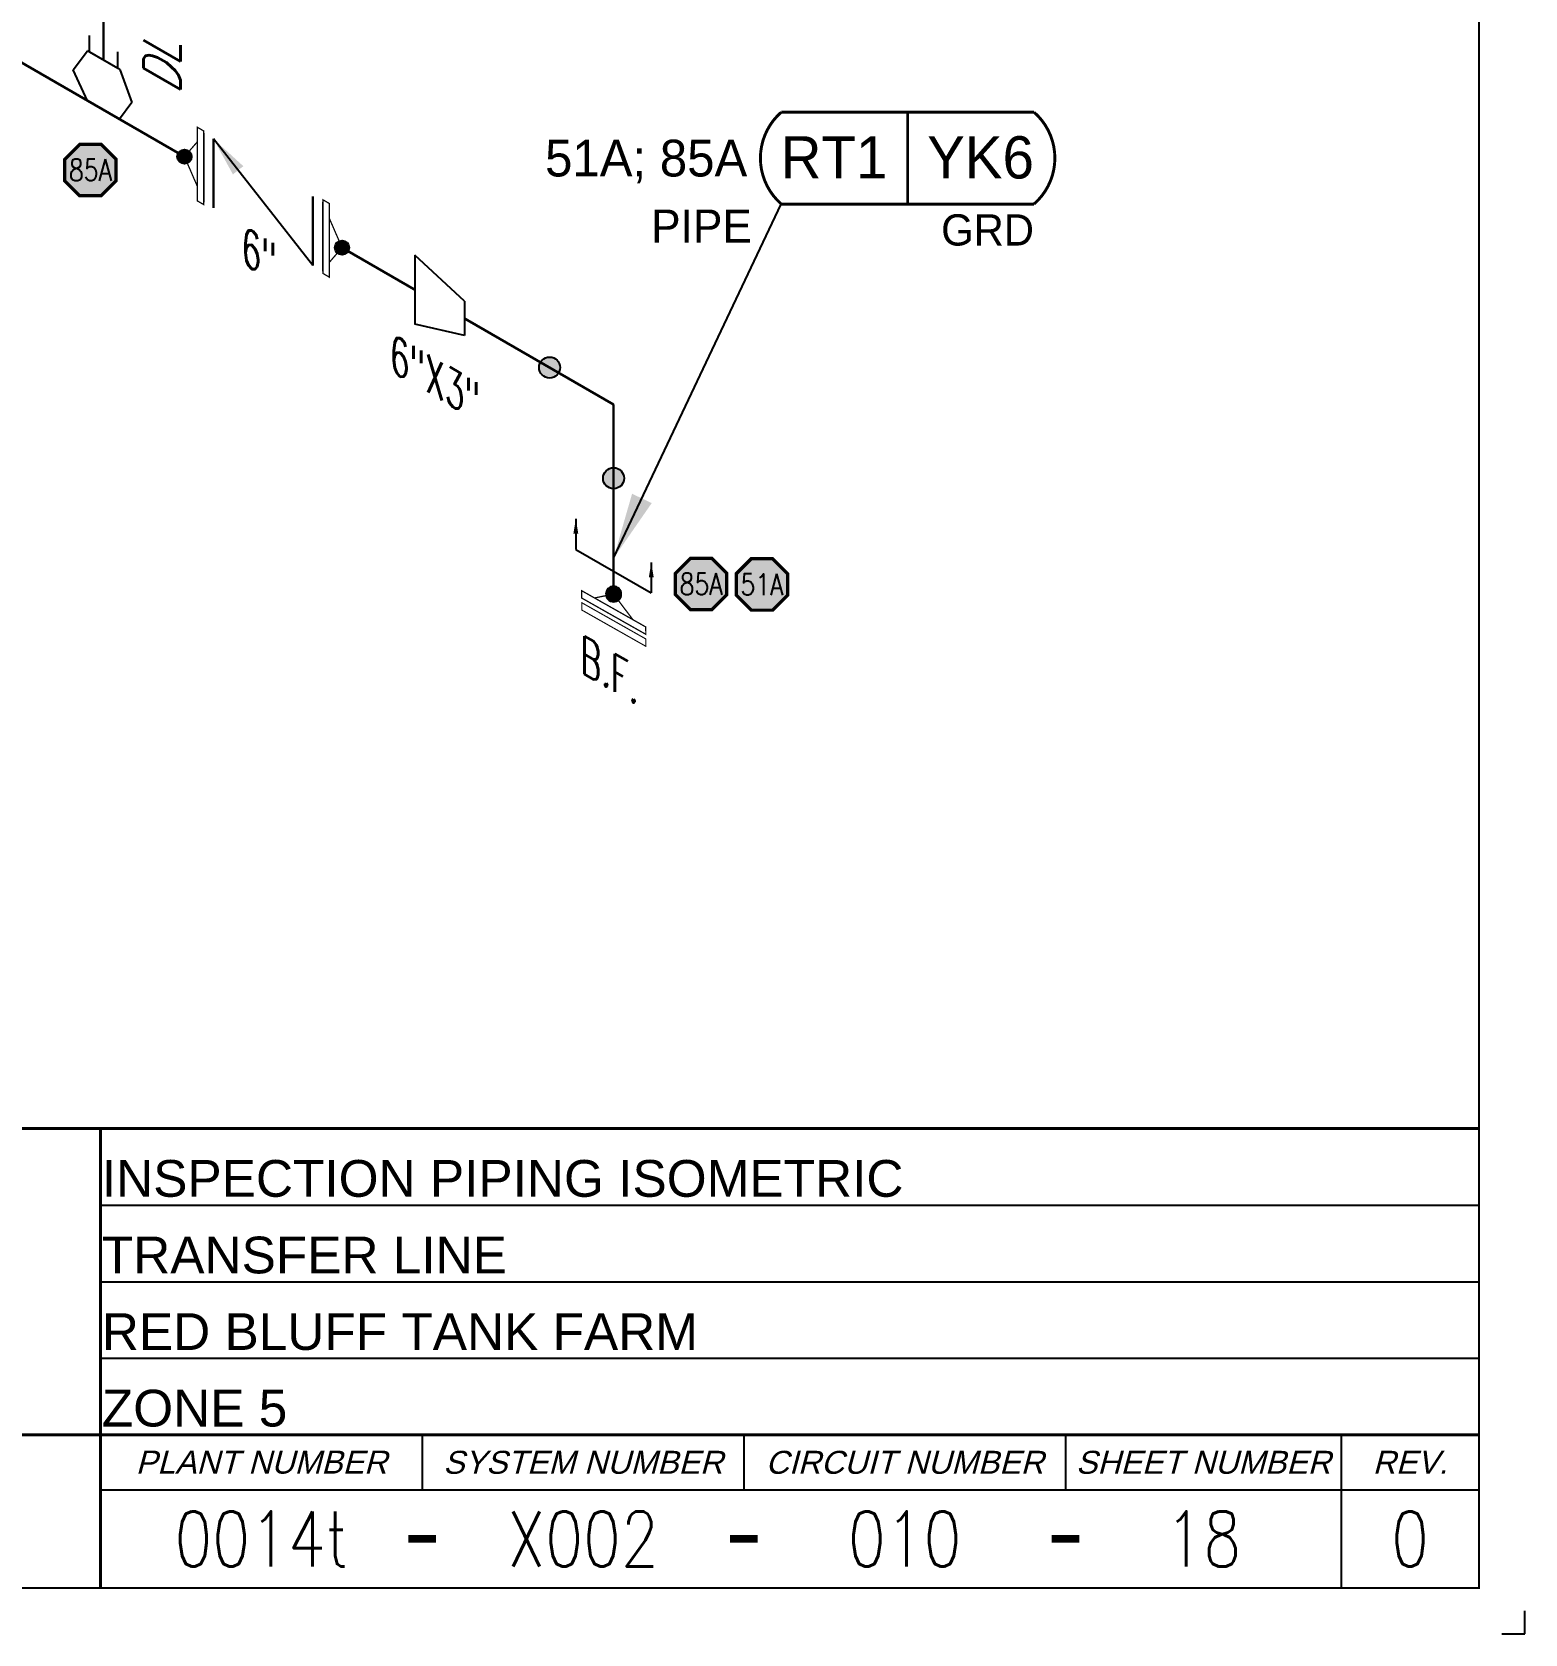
# Model space of a CAD drawing. Header units: inches. Extents: x 0.1 to 17.4, y 0.1 to 11.4.
# Drawn here: x 13.313 to 17.375, y 0.125 to 4.483 of the extents above; entities that cross this region are included whole.
import ezdxf
from ezdxf.enums import TextEntityAlignment as Align

# ---------------------------------------------------------------- set-up
doc = ezdxf.new("R2010")
doc.units = ezdxf.units.IN
doc.header["$MEASUREMENT"] = 0
for name, color, linetype in [('3', 1, 'Continuous'), ('BORDER', 3, 'Continuous'), ('BORDERTEXT', 7, 'Continuous'), ('COMP', 1, 'Continuous'), ('DL', 20, 'Continuous'), ('FITTINGS', 4, 'Continuous'), ('PART_PCML', 7, 'Continuous'), ('PART_SelectedCML_RT', 132, 'Continuous'), ('PART_SelectedCML_UT', 132, 'Continuous'), ('TEXT', 7, 'Continuous'), ('WELD POINTS', 41, 'Continuous'), ('Welds', 7, 'Continuous')]:
    doc.layers.add(name, color=color, linetype=linetype)
doc.layers.add('PIPE', color=7, linetype='Continuous', lineweight=30)
doc.styles.add('CMLPAS', font='')
doc.styles.add('FEASStandard', font='arial.ttf')
doc.styles.add('ISO30', font='simplex.shx', dxfattribs={"width": 0.85, "oblique": 30, "height": 0.075})
doc.styles.add('PART_Standard', font='romans', dxfattribs={"width": 0.8, "height": 0.09})
doc.styles.add('Richmond', font='arial.ttf')
doc.styles.add('SIMPLEX', font='ROMANS')
doc.styles.get("Standard").update_dxf_attribs({"font": 'arial.ttf'})
doc.styles.get('CMLPAS').set_extended_font_data('Cordia New')
doc.dimstyles.new('Richmond', dxfattribs={"dimtxt": 0.18, "dimasz": 0.18, "dimexe": 0.18, "dimexo": 0.0625, "dimgap": 0.09, "dimtad": 0, "dimtih": 1, "dimtoh": 1, "dimdec": 4, "dimzin": 0, "dimdsep": 46, "dimtxsty": 'Richmond', "dimcen": 0.09, "dimadec": 0, "dimazin": 0, "dimtfac": 1, "dimtdec": 4, "dimtofl": 0, "dimtmove": 0, "dimatfit": 3, "dimfxl": 1, "dimtolj": 1, "dimtzin": 0, "dimarcsym": 0})
doc.dimstyles.get("Standard").update_dxf_attribs({"dimtxt": 0.18, "dimasz": 0.18, "dimexe": 0.18, "dimexo": 0.0625, "dimgap": 0.09, "dimtad": 0, "dimtih": 1, "dimtoh": 1, "dimdec": 4, "dimzin": 0, "dimdsep": 46, "dimtxsty": 'Standard', "dimcen": 0.09, "dimadec": 0, "dimazin": 0, "dimtfac": 1, "dimtdec": 4, "dimtofl": 0, "dimtmove": 0, "dimatfit": 3, "dimfxl": 1, "dimtolj": 1, "dimtzin": 0, "dimarcsym": 0})

# ---------------------------------------------------------------- blocks, each defined once
blk = doc.blocks.new('Border')
at = {"layer": 'BORDER'}
for p, q in [((13.5, 1.2917), (17.25, 1.2917)), ((13.5, 1.0833), (17.25, 1.0833)), ((13.5, 0.875), (17.25, 0.875)), ((14.375, 0.6667), (14.375, 0.5173)), ((15.25, 0.6667), (15.25, 0.5173)), ((16.125, 0.6667), (16.125, 0.5173)), ((16.875, 0.6667), (16.875, 0.25)), ((13.5, 0.5173), (17.25, 0.5173))]:
    blk.add_line(p, q, dxfattribs=at)
at = {"layer": 'BORDER', "const_width": 0.005}
blk.add_lwpolyline([(0.25, 0.25), (17.25, 0.25), (17.25, 11.25), (0.25, 11.25)], close=True, dxfattribs=at)
at = {"layer": 'BORDER', "const_width": 0.00833}
for points in [[(17.25, 1.5), (0.25, 1.5)], [(13.5, 0.25), (13.5, 1.5)], [(13.225, 0.6667), (17.25, 0.6667)]]:
    blk.add_lwpolyline(points, dxfattribs=at)
at = {"layer": 'BORDERTEXT'}
blk.add_line((16.113, 0.3836), (16.125, 0.3836), dxfattribs=at)
at = {"layer": 'BORDERTEXT', "const_width": 0.0208}
for points in [[(14.3375, 0.3836), (14.4125, 0.3836)], [(15.2125, 0.3836), (15.2875, 0.3836)], [(16.0875, 0.3836), (16.1625, 0.3836)]]:
    blk.add_lwpolyline(points, dxfattribs=at)
at = {"layer": 'BORDERTEXT', "style": 'FEASStandard', "oblique": 15}
for s, p in [('PLANT NUMBER', (13.9375, 0.592)), ('SYSTEM NUMBER', (14.8125, 0.592)), ('CIRCUIT NUMBER', (15.6875, 0.592)), ('SHEET NUMBER', (16.5, 0.592)), ('REV.', (17.0625, 0.592))]:
    blk.add_text(s, height=0.0625, dxfattribs=at).set_placement(p, align=Align.MIDDLE)
blk = doc.blocks.new('BORDER TEXT')
at = {"layer": 'BORDERTEXT'}
for tag, p, height, style in [('API_PIPE_CLASS', (5.4645, 1.2542), 0.08, 'Richmond'), ('MATERIAL1', (12.263, 1.2111), 0.08, 'Richmond'), ('P&ID_#1', (0.25, 1.0831), 0.0625, 'FEASStandard'), ('LINE_#1', (1.4866, 1.0831), 0.0625, 'FEASStandard'), ('CVX_PIPE_SPEC', (5.4619, 1.0932), 0.08, 'Richmond'), ('MATERIAL2', (12.263, 1.0395), 0.08, 'Richmond'), ('OP_TEMP', (5.1687, 0.9325), 0.08, 'Richmond'), ('P&ID_#2', (0.25, 0.9224), 0.0625, 'FEASStandard'), ('LINE_#2', (1.4866, 0.9224), 0.0625, 'FEASStandard'), ('MATERIAL3', (12.263, 0.868), 0.08, 'Richmond'), ('FROM', (5.0146, 0.7718), 0.08, 'Richmond'), ('P&ID_#3', (0.25, 0.7617), 0.0625, 'FEASStandard'), ('LINE_#3', (1.4866, 0.7617), 0.0625, 'FEASStandard'), ('MATERIAL4', (12.263, 0.6965), 0.08, 'Richmond'), ('P&ID_#4', (0.25, 0.601), 0.0625, 'FEASStandard'), ('LINE_#4', (1.4866, 0.601), 0.0625, 'FEASStandard'), ('TO', (4.8543, 0.6112), 0.08, 'Richmond'), ('MATERIAL5', (12.263, 0.5249), 0.08, 'Richmond'), ('MISC', (4.9789, 0.4506), 0.08, 'Richmond'), ('P&ID_#5', (0.25, 0.4403), 0.0625, 'FEASStandard'), ('LINE_#5', (1.4866, 0.4403), 0.0625, 'FEASStandard'), ('INSULATION', (12.9278, 0.4142), 0.0625, 'FEASStandard'), ('P&ID_#6', (0.25, 0.2796), 0.0625, 'FEASStandard'), ('LINE_#6', (1.4866, 0.2796), 0.0625, 'FEASStandard'), ('PWHT', (12.9278, 0.2806), 0.0625, 'FEASStandard')]:
    blk.add_attdef(tag, p, '', height=height, dxfattribs=dict(at, style=style))
at = {"layer": 'BORDERTEXT', "style": 'FEASStandard'}
for tag, p in [('DR.BY', (11.075, 0.5625)), ('DR.BY_DATE', (11.95, 0.5625)), ('CHK_BY', (11.075, 0.3542)), ('CHK._BY_DATE', (11.95, 0.3542))]:
    blk.add_attdef(tag, text='', height=0.1, dxfattribs=at).set_placement(p, align=Align.MIDDLE_CENTER)
at = {"layer": 'BORDERTEXT', "style": 'PART_Standard', "width": 0.8}
for tag, p in [('PLANT_NUMBER', (13.9375, 0.3836)), ('SYSTEM_NUMBER', (14.8125, 0.3836)), ('CIRCUIT_NUMBER', (15.6875, 0.3836)), ('SHEET_NUMBER', (16.5, 0.3836)), ('REVISION', (17.0625, 0.3836))]:
    blk.add_attdef(tag, text='', height=0.15, dxfattribs=at).set_placement(p, align=Align.MIDDLE_CENTER)
blk = doc.blocks.new('Plant Info')
at = {"layer": 'BORDERTEXT', "style": 'FEASStandard'}
for tag, p in [('DWG_TYPE', (-0.6333, -0.0756)), ('SYSTEM_NAME', (-0.6333, -0.284)), ('PLANT_NAME', (-0.6333, -0.4923)), ('ZONE', (-0.6333, -0.7006))]:
    blk.add_attdef(tag, p, '', height=0.1, dxfattribs=at)
blk = doc.blocks.new('O-let 2')
at = {"layer": 'FITTINGS', "linetype": 'ByBlock'}
for p, q in [((11.0972, 20.3791), (11.136, 20.4308)), ((11.2238, 20.3801), (11.136, 20.4308)), ((11.1362, 20.2951), (11.0972, 20.3791)), ((11.2238, 20.3801), (11.2567, 20.2906)), ((11.2227, 20.2452), (11.1362, 20.2951)), ((11.2567, 20.2906), (11.2227, 20.2452))]:
    blk.add_line(p, q, dxfattribs=at)
blk = doc.blocks.new('2_SOCKET_SINGLE_30')
at = {"color": 0, "linetype": 'ByBlock', "lineweight": -2}
for p, q in [((0, 0.0625), (0.0541, 0.0937)), ((0, 0.0625), (0, -0.0625)), ((0, -0.0625), (0.0541, -0.0313))]:
    blk.add_line(p, q, dxfattribs=at)
blk = doc.blocks.new('3_VALVE_FLANGE_CHECK_30')
at = {"color": 0, "linetype": 'ByBlock', "lineweight": -2}
blk.add_wipeout([(0.1624, 0.1875), (-0.1624, 0), (-0.1624, -0.1875), (0.1624, 0)], dxfattribs=at)
for p, q in [((0.1624, 0.1875), (0.1624, 0)), ((-0.1353, -0.1719), (0.1353, 0.1719)), ((0.1353, -0.0156), (0.1353, 0.1719)), ((0.1353, 0.1719), (0.1353, -0.0156)), ((-0.1624, 0), (-0.1624, -0.1875)), ((-0.1353, -0.1719), (-0.1353, 0.0156)), ((-0.1353, 0.0156), (-0.1353, -0.1719))]:
    blk.add_line(p, q, dxfattribs=at)
blk.add_solid([(0.0541, 0.0979), (0.1353, 0.1719), (0.0825, 0.0756)], dxfattribs=at)
blk = doc.blocks.new('AM9A04')
at = {"linetype": 'Continuous', "const_width": 0.01}
blk.add_lwpolyline([(0, -0.289), (0, 0.289), (-0.05, 0.318), (-0.05, -0.26)], close=True, dxfattribs=at)
at = {"const_width": 0.01}
blk.add_lwpolyline([(-0.05, -0.144), (-0.15, 0.087), (-0.05, 0.202)], dxfattribs=at)
blk = doc.blocks.new('A09')
at = {"layer": 'Welds'}
h = blk.add_hatch(color=256, dxfattribs=at)
h.dxf.hatch_style = 1
h.paths.add_polyline_path([(-0.03, 0, 1), (0.03, 0, 1)])
blk.add_circle((0, 0), 0.03, dxfattribs=at)
blk = doc.blocks.new('*U72')
blk.add_wipeout([(0.052, -0.03), (0.0173, -0.07), (0.0173, -0.1101), (0, -0.1001), (0, 0.1001), (0.0173, 0.0901), (0.0173, 0.05)]).dxf.layer = 'COMP'
at = {"layer": '3', "xscale": 0.65, "yscale": 0.65, "zscale": 0.65}
blk.add_blockref('A09', (0.052, -0.03), dxfattribs=at)
at = {"layer": 'COMP', "xscale": 0.3466300616258731, "yscale": 0.3466300616258731, "zscale": 0.3466300616258731, "rotation": 180}
blk.add_blockref('AM9A04', (0, 0), dxfattribs=at)
blk = doc.blocks.new('2_REDUCER_THREAD_CONCENTRIC_30')
at = {"color": 0, "linetype": 'ByBlock', "lineweight": -2}
blk.add_wipeout([(0.0677, 0.0859), (-0.0677, 0.0547), (-0.0677, -0.1328), (0.0677, -0.0078)], dxfattribs=at)
for p, q in [((0.0677, 0.0859), (-0.0677, 0.0547)), ((-0.0677, -0.1328), (-0.0677, 0.0547)), ((0.0677, -0.0078), (0.0677, 0.0859)), ((0.0677, -0.0078), (-0.0677, -0.1328))]:
    blk.add_line(p, q, dxfattribs=at)
blk = doc.blocks.new('2_WELD_SINGLE_00')
at = {"linetype": 'ByBlock', "lineweight": -2}
h = blk.add_hatch(color=0, dxfattribs=at)
edge = h.paths.add_edge_path()
edge.add_arc((0, 0), 0.0286, 0, 360)
at = {"color": 0, "linetype": 'ByBlock', "lineweight": -2}
blk.add_circle((0, 0), 0.0286, dxfattribs=at)
blk = doc.blocks.new('*U78')
at = {"layer": 'WELD POINTS'}
for p, rotation in [((-0.174, 0.1004), 239.9999999999999), ((0, -0.2009), 89.99999999999972)]:
    blk.add_blockref('2_WELD_SINGLE_00', p, dxfattribs=dict(at, rotation=rotation))
blk = doc.blocks.new('1_Text_330')
at = {"layer": 'TEXT', "style": 'PART_Standard', "oblique": 330, "width": 0.8}
blk.add_attdef('3/4"', (0, 0), '', height=0.09, rotation=330, dxfattribs=at)
blk = doc.blocks.new('DL_Vert_30')
at = {"layer": 'DL', "style": 'ISO30', "oblique": 30, "width": 0.85}
blk.add_text('DL', height=0.1, rotation=90, dxfattribs=at).set_placement((0, 0))
blk = doc.blocks.new('PART_PCML')
blk.add_hatch(color=0).paths.add_polyline_path([(-0.0699, -0.029), (-0.029, -0.0699), (0.029, -0.0699), (0.0699, -0.029), (0.0699, 0.029), (0.029, 0.0699), (-0.029, 0.0699), (-0.0699, 0.029)])
at = {"color": 7, "const_width": 0.009}
blk.add_lwpolyline([(-0.0699, 0.029), (-0.029, 0.0699), (0.029, 0.0699), (0.0699, 0.029), (0.0699, -0.029), (0.029, -0.0699), (-0.029, -0.0699), (-0.0699, -0.029), (-0.0699, 0.029), (-0.029, 0.0699)], dxfattribs=at)
at = {"color": 18, "true_color": 0x000000}
blk.add_lwpolyline([(-0.029, 0.0699), (-0.0699, 0.029), (-0.0699, -0.029), (-0.029, -0.0699), (0.029, -0.0699), (0.0699, -0.029), (0.0699, 0.029), (0.029, 0.0699)], close=True, dxfattribs=at)
at = {"color": 7, "true_color": 0xffffff, "style": 'SIMPLEX', "width": 0.8, "flags": 1}
for tag, p in [('CIRCUIT', (-0.0939, 0.0889)), ('DM', (-0.0527, -0.1332)), ('TYPE', (-0.0749, -0.2043))]:
    blk.add_attdef(tag, p, '', height=0.0586, dxfattribs=at)
at = {"color": 7, "true_color": 0xffffff, "style": 'SIMPLEX', "width": 0.8}
blk.add_attdef('DMDISP', text='', height=0.0586, dxfattribs=at).set_placement((0, 0), align=Align.MIDDLE_CENTER)
blk = doc.blocks.new('CMLPAS')
at = {"const_width": 0.008}
blk.add_lwpolyline([(0.0625, 0.125, 0.454441), (0.0625, -0.125), (0.75, -0.125, 0.454441), (0.75, 0.125)], format="xyb", close=True, dxfattribs=at)
blk.add_lwpolyline([(0.4063, -0.125), (0.4063, 0.125)], dxfattribs=at)
at = {"style": 'CMLPAS', "flags": 1}
for tag, p in [('STATE', (0.75, 0.6229)), ('DL', (0.75, 0.4817)), ('CIRCUIT', (0.75, 0.3405)), ('SUBSINTERVAL(MONTHS)', (-0.0251, -0.3355)), ('OLD_ID', (0.75, -0.3366)), ('OLD_NDE', (0.75, -0.4778)), ('OLD_ENTY', (0.7411, -0.6357)), ('SIZE', (0.7473, -0.7611)), ('SPEC', (0.7473, -0.9022)), ('JUSTIFY', (0.7473, -1.0434)), ('COMMENTS', (0.7473, -1.1846)), ('OLD_ASSET', (0.75, -1.3262)), ('SCHED', (0.7371, -1.4689)), ('NOM_THICK', (0.7521, -1.6102)), ('CORR_ALLOW', (0.763, -1.7453)), ('TML_STATUS', (0.7723, -1.8777)), ('FLOW_ORDER', (0.7785, -2.1301))]:
    blk.add_attdef(tag, text='', height=0.1, dxfattribs=at).set_placement(p, align=Align.MIDDLE_RIGHT)
at = {"style": 'CMLPAS'}
for tag, height, p in [('CHILD', 0.25, (0.75, 0.269)), ('###', 0.115, (0.75, 0.002)), ('ACCESS', 0.085, (0.75, -0.1954))]:
    blk.add_attdef(tag, text='', height=height, dxfattribs=at).set_placement(p, align=Align.MIDDLE_RIGHT)
at = {"color": 152, "style": 'CMLPAS'}
for tag, height, p in [('SPECIAL', 0.085, (0.4055, 0.1897)), ('DM-TYPE', 0.1, (-0.03, 0)), ('COMP', 0.09, (-0.0174, -0.185))]:
    blk.add_attdef(tag, text='', height=height, dxfattribs=at).set_placement(p, align=Align.MIDDLE_RIGHT)
at = {"style": 'CMLPAS'}
blk.add_attdef('NDE', text='', height=0.115, dxfattribs=at).set_placement((0.206, 0.002), align=Align.MIDDLE_CENTER)
blk = doc.blocks.new('*U97')
at = {"color": 20, "linetype": 'ByBlock', "ltscale": 0.7}
blk.add_line((0.0541, -0.1498), (0.0541, 0.0873), dxfattribs=at)
for points in [[(0.1257, 0.0459), (0.0541, 0.0873)], [(0.1257, -0.1911), (0.0541, -0.1498)]]:
    blk.add_leader(points, dimstyle='Richmond', override={"dimasz": 0.04, "dimgap": 0.09, "dimtad": 0}, dxfattribs=at)

msp = doc.modelspace()

# ---------------------------------------------------------------- linework, layer by layer
for p, q in [((17.375, 0.125), (17.375, 0.1875)), ((17.3125, 0.125), (17.375, 0.125))]:
    msp.add_line(p, q)
at = {"layer": 'PIPE'}
for p, q in [((9.3748, 6.6575), (14.8955, 3.4701)), ((13.5076, 4.4071), (13.5076, 5.523)), ((14.8955, 3.4701), (14.8955, 2.9541))]:
    msp.add_line(p, q, dxfattribs=at)

# ---------------------------------------------------------------- block references
msp.add_blockref('DL_Vert_30', (13.717, 4.3124))
at = {"layer": 'BORDER'}
msp.add_blockref('Border', (0, 0), dxfattribs=at)
at = {"layer": 'BORDERTEXT'}
msp.add_blockref('Plant Info', (14.1366, 1.39), dxfattribs=at).add_auto_attribs({'DWG_TYPE': 'INSPECTION PIPING ISOMETRIC', 'SYSTEM_NAME': 'TRANSFER LINE', 'PLANT_NAME': 'RED BLUFF TANK FARM', 'ZONE': 'ZONE 5'})
ref = msp.add_blockref('BORDER TEXT', (0, 0), dxfattribs=at)
ref.add_attrib('REVISION', '0', dxfattribs={"height": 0.15, "style": 'PART_Standard', "width": 0.8}).set_placement((17.0625, 0.3836), align=Align.MIDDLE_CENTER)
ref.add_attrib('SHEET_NUMBER', '18', dxfattribs={"height": 0.15, "style": 'PART_Standard', "width": 0.8}).set_placement((16.5, 0.3836), align=Align.MIDDLE_CENTER)
ref.add_attrib('CIRCUIT_NUMBER', '010', dxfattribs={"height": 0.15, "style": 'PART_Standard', "width": 0.8}).set_placement((15.6875, 0.3836), align=Align.MIDDLE_CENTER)
ref.add_attrib('SYSTEM_NUMBER', 'X002', dxfattribs={"height": 0.15, "style": 'PART_Standard', "width": 0.8}).set_placement((14.8125, 0.3836), align=Align.MIDDLE_CENTER)
ref.add_attrib('PLANT_NUMBER', '0014t', dxfattribs={"height": 0.15, "style": 'PART_Standard', "width": 0.8}).set_placement((13.9375, 0.3836), align=Align.MIDDLE_CENTER)
at = {"layer": 'FITTINGS', "xscale": 0.7131685043775329, "yscale": 0.7131685043775329, "zscale": 0.7131685043775329, "rotation": 60.00472395489211}
msp.add_blockref('2_SOCKET_SINGLE_30', (13.5081, 4.4068), dxfattribs=at)
at = {"layer": 'FITTINGS'}
msp.add_blockref('O-let 2', (2.3282, -15.9987), dxfattribs=at)
at = {"layer": 'PART_PCML', "color": 13}
for p in [(13.4721, 4.1078), (15.1337, 2.9816)]:
    msp.add_blockref('PART_PCML', p, dxfattribs=at).add_auto_attribs({'DMDISP': '85A'})
at = {"layer": 'PART_PCML', "color": 96}
msp.add_blockref('PART_PCML', (15.299, 2.9803), dxfattribs=at).add_auto_attribs({'DMDISP': '51A'})
at = {"layer": 'PART_SelectedCML_UT'}
msp.add_blockref('CMLPAS', (15.2893, 4.1403), dxfattribs=at).add_auto_attribs({'###': 'YK6', 'NDE': 'RT1', 'DM-TYPE': '51A; 85A', 'COMP': 'PIPE', 'ACCESS': 'GRD'})
at = {"layer": 'WELD POINTS'}
msp.add_blockref('*U78', (14.8955, 3.4701), dxfattribs=at)

# ---------------------------------------------------------------- leaders
at = {"layer": 'PART_SelectedCML_RT'}
msp.add_leader([(14.8955, 3.0517), (15.3518, 4.0153)], dimstyle='Standard', dxfattribs=at)

# ---------------------------------------------------------------- next in the draw order: block references
at = {"layer": 'FITTINGS', "xscale": -1}
msp.add_blockref('3_VALVE_FLANGE_CHECK_30', (13.9424, 4.0204), dxfattribs=at)
at = {"layer": 'FITTINGS', "yscale": -1}
msp.add_blockref('2_REDUCER_THREAD_CONCENTRIC_30', (14.4221, 3.7435), dxfattribs=at)

# ---------------------------------------------------------------- next in the draw order: wipeouts: each hides what was drawn before it
msp.add_wipeout([(14.8088, 2.9633), (14.8436, 2.9436), (14.8955, 2.9541), (14.9481, 2.8845), (14.983, 2.8648), (14.9834, 2.812), (14.9486, 2.8317), (14.8967, 2.8213), (14.8441, 2.8909), (14.8093, 2.9106)]).dxf.layer = 'COMP'

# ---------------------------------------------------------------- next in the draw order: linework, layer by layer
at = {"layer": 'COMP', "linetype": 'Continuous', "const_width": 0.003}
msp.add_lwpolyline([(14.9833, 2.832), (14.9834, 2.812), (14.8093, 2.9106), (14.8091, 2.9306)], close=True, dxfattribs=at)

# ---------------------------------------------------------------- next in the draw order: block references
at = {"layer": 'COMP', "ltscale": 0.65, "rotation": 180}
msp.add_blockref('*U72', (13.7801, 4.1142), dxfattribs=at)
at = {"layer": 'COMP', "ltscale": 0.65}
msp.add_blockref('*U72', (14.1048, 3.9267), dxfattribs=at)
at = {"layer": 'COMP', "xscale": -0.3466300616258731, "yscale": 0.3466300616258731, "zscale": 0.3466300616258731, "rotation": 60.49735589452018}
msp.add_blockref('AM9A04', (14.8961, 2.894), dxfattribs=at)
at = {"layer": 'DL', "xscale": -1, "rotation": 239.9999999999999}
msp.add_blockref('*U97', (14.8955, 2.9541), dxfattribs=at)
at = {"layer": 'TEXT'}
for p, values in [((13.8833, 3.855), {'3/4"': '6"'}), ((14.2868, 3.5623), {'3/4"': '6"X3"'}), ((14.8058, 2.742), {'3/4"': 'B.F.'})]:
    msp.add_blockref('1_Text_330', p, dxfattribs=at).add_auto_attribs(values)
at = {"layer": 'Welds', "xscale": -0.7, "yscale": 0.7, "zscale": 0.7, "rotation": 60.49735589452018}
msp.add_blockref('A09', (14.8955, 2.9541), dxfattribs=at)

doc.saveas('drawing.dxf')
